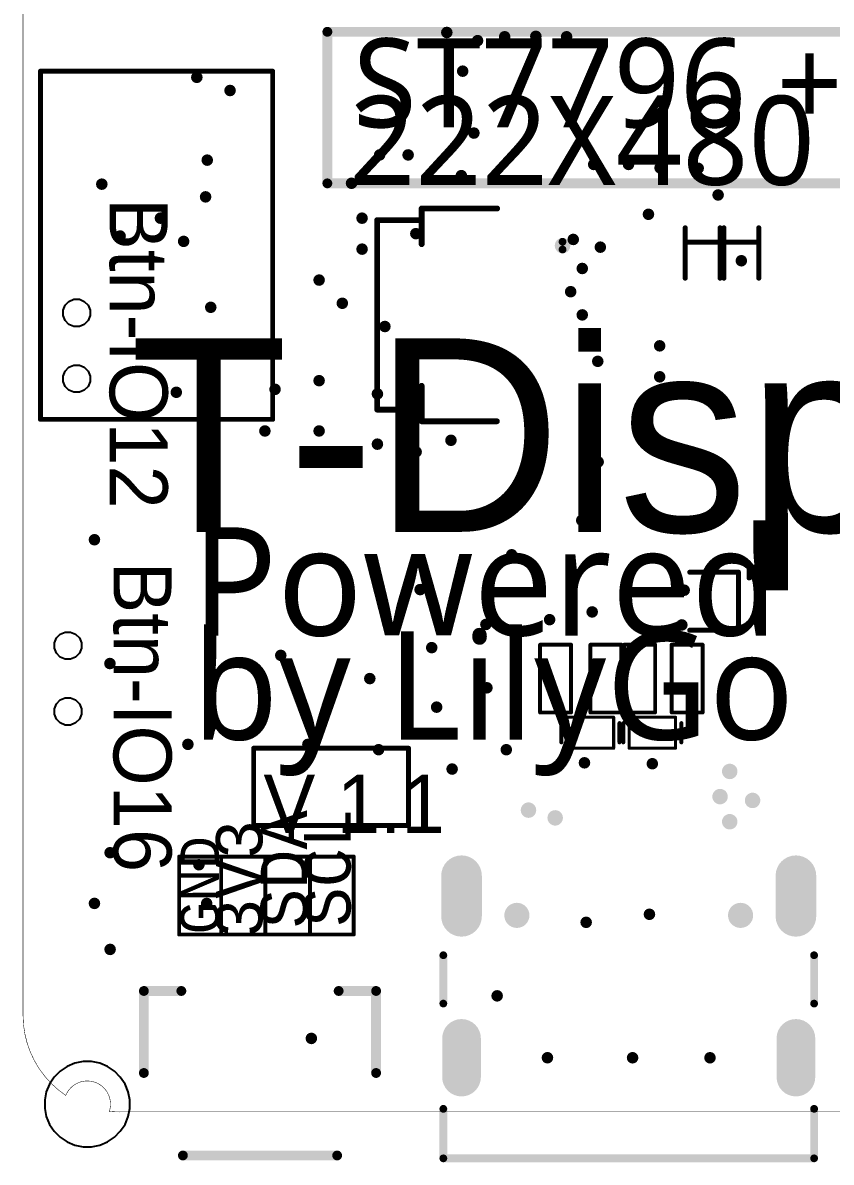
# Model space of a CAD drawing. Header units: millimetres. Extents: x -1.7 to 41.7, y -1.5 to 68.7.
# Drawn here: x -1.67 to 19.22, y -1.5 to 27.95 of the extents above; entities that cross this region are included whole.
import ezdxf

# ---------------------------------------------------------------- set-up
doc = ezdxf.new("R2010")
doc.units = ezdxf.units.MM
for name, color, linetype in [('KeepOutLayer', 6, 'Continuous'), ('MultiLayer', 9, 'Continuous'), ('PadHoleLayer', 156, 'Continuous'), ('TopOverlay', 2, 'Continuous'), ('ViaHoleLayer', 16, 'Continuous')]:
    doc.layers.add(name, color=color, linetype=linetype)
doc.styles.add('Book Antiqua', font='ANTQUAB.TTF', dxfattribs={"height": 0.2})
doc.styles.add('Comic Sans MS', font='comicbd.ttf', dxfattribs={"height": 0.2})
doc.styles.add('Consolas', font='consolab.ttf', dxfattribs={"height": 0.2})
doc.styles.add('Kristen ITC', font='ITCKRIST.TTF', dxfattribs={"height": 0.2})
doc.styles.add('Segoe Print', font='segoeprb.ttf', dxfattribs={"height": 0.2})

# ---------------------------------------------------------------- blocks, each defined once
blk = doc.blocks.new('SW_SMD_TS24CA_B_3')
at = {"layer": 'MultiLayer'}
for p, q in [((-1.203, -0.705), (-1.149, -0.576)), ((-1.149, -0.576), (-1.051, -0.478)), ((-1.051, -0.478), (-0.922, -0.424)), ((-0.922, -0.424), (-0.782, -0.424)), ((-0.782, -0.424), (-0.654, -0.478)), ((-0.654, -0.478), (-0.555, -0.576)), ((-0.555, -0.576), (-0.502, -0.705)), ((0.499, -0.705), (0.552, -0.576)), ((0.552, -0.576), (0.651, -0.478)), ((0.651, -0.478), (0.78, -0.424)), ((0.78, -0.424), (0.919, -0.424)), ((0.919, -0.424), (1.048, -0.478)), ((1.048, -0.478), (1.147, -0.576)), ((1.147, -0.576), (1.2, -0.705)), ((-1.203, -0.775), (-1.203, -0.705)), ((-1.203, -0.844), (-1.203, -0.775)), ((-1.149, -0.973), (-1.203, -0.844)), ((-0.502, -0.844), (-0.555, -0.973)), ((-0.502, -0.705), (-0.502, -0.775)), ((-0.502, -0.775), (-0.502, -0.775)), ((-0.502, -0.775), (-0.502, -0.844)), ((-0.502, -0.775), (-0.502, -0.775)), ((0.499, -0.775), (0.499, -0.705)), ((0.499, -0.844), (0.499, -0.775)), ((0.552, -0.973), (0.499, -0.844)), ((1.2, -0.844), (1.147, -0.973)), ((1.2, -0.705), (1.2, -0.775)), ((1.2, -0.775), (1.2, -0.775)), ((1.2, -0.775), (1.2, -0.844)), ((1.2, -0.775), (1.2, -0.775)), ((-1.051, -1.072), (-1.149, -0.973)), ((-0.922, -1.125), (-1.051, -1.072)), ((-0.782, -1.125), (-0.922, -1.125)), ((-0.654, -1.072), (-0.782, -1.125)), ((-0.555, -0.973), (-0.654, -1.072)), ((0.651, -1.072), (0.552, -0.973)), ((0.78, -1.125), (0.651, -1.072)), ((0.919, -1.125), (0.78, -1.125)), ((1.048, -1.072), (0.919, -1.125)), ((1.147, -0.973), (1.048, -1.072))]:
    blk.add_line(p, q, dxfattribs=at)
blk = doc.blocks.new('SW_SMD_TS24CA_B_4')
at = {"layer": 'MultiLayer'}
for p, q in [((-1.203, -0.705), (-1.149, -0.576)), ((-1.149, -0.576), (-1.051, -0.478)), ((-1.051, -0.478), (-0.922, -0.424)), ((-0.922, -0.424), (-0.782, -0.424)), ((-0.782, -0.424), (-0.654, -0.478)), ((-0.654, -0.478), (-0.555, -0.576)), ((-0.555, -0.576), (-0.502, -0.705)), ((0.499, -0.705), (0.552, -0.576)), ((0.552, -0.576), (0.651, -0.478)), ((0.651, -0.478), (0.78, -0.424)), ((0.78, -0.424), (0.919, -0.424)), ((0.919, -0.424), (1.048, -0.478)), ((1.048, -0.478), (1.147, -0.576)), ((1.147, -0.576), (1.2, -0.705)), ((-1.203, -0.775), (-1.203, -0.705)), ((-1.203, -0.844), (-1.203, -0.775)), ((-1.149, -0.973), (-1.203, -0.844)), ((-0.502, -0.844), (-0.555, -0.973)), ((-0.502, -0.705), (-0.502, -0.775)), ((-0.502, -0.775), (-0.502, -0.775)), ((-0.502, -0.775), (-0.502, -0.844)), ((-0.502, -0.775), (-0.502, -0.775)), ((0.499, -0.775), (0.499, -0.705)), ((0.499, -0.844), (0.499, -0.775)), ((0.552, -0.973), (0.499, -0.844)), ((1.2, -0.844), (1.147, -0.973)), ((1.2, -0.705), (1.2, -0.775)), ((1.2, -0.775), (1.2, -0.775)), ((1.2, -0.775), (1.2, -0.844)), ((1.2, -0.775), (1.2, -0.775)), ((-1.051, -1.072), (-1.149, -0.973)), ((-0.922, -1.125), (-1.051, -1.072)), ((-0.782, -1.125), (-0.922, -1.125)), ((-0.654, -1.072), (-0.782, -1.125)), ((-0.555, -0.973), (-0.654, -1.072)), ((0.651, -1.072), (0.552, -0.973)), ((0.78, -1.125), (0.651, -1.072)), ((0.919, -1.125), (0.78, -1.125)), ((1.048, -1.072), (0.919, -1.125)), ((1.147, -0.973), (1.048, -1.072))]:
    blk.add_line(p, q, dxfattribs=at)
blk = doc.blocks.new('SOD_523_L1_2_W0_8_LS1_6_FD_13')
at = {"layer": 'TopOverlay', "const_width": 0.13}
for points in [[(-0.65, 0.45), (0.65, 0.45)], [(0.279, 0.406), (0.279, -0.444)], [(-0.65, -0.45), (0.65, -0.45)]]:
    blk.add_lwpolyline(points, dxfattribs=at)
at = {"layer": 'TopOverlay', "const_width": 0.065}
for points in [[(-0.683, 0.45, 1), (-0.618, 0.45, 1)], [(0.247, 0.406, 1), (0.312, 0.406, 1)], [(0.618, 0.45, 1), (0.683, 0.45, 1)], [(-0.683, -0.45, 1), (-0.618, -0.45, 1)], [(0.247, -0.444, 1), (0.312, -0.444, 1)], [(0.618, -0.45, 1), (0.683, -0.45, 1)]]:
    blk.add_lwpolyline(points, format="xyb", close=True, dxfattribs=at)
blk = doc.blocks.new('SOD_523_L1_2_W0_8_LS1_6_FD_22')
at = {"layer": 'TopOverlay', "const_width": 0.13}
for points in [[(-0.65, 0.45), (0.65, 0.45)], [(0.279, 0.406), (0.279, -0.444)], [(-0.65, -0.45), (0.65, -0.45)]]:
    blk.add_lwpolyline(points, dxfattribs=at)
at = {"layer": 'TopOverlay', "const_width": 0.065}
for points in [[(-0.683, 0.45, 1), (-0.618, 0.45, 1)], [(0.247, 0.406, 1), (0.312, 0.406, 1)], [(0.618, 0.45, 1), (0.683, 0.45, 1)], [(-0.683, -0.45, 1), (-0.618, -0.45, 1)], [(0.247, -0.444, 1), (0.312, -0.444, 1)], [(0.618, -0.45, 1), (0.683, -0.45, 1)]]:
    blk.add_lwpolyline(points, format="xyb", close=True, dxfattribs=at)
blk = doc.blocks.new('SOD_323_30')
at = {"layer": 'TopOverlay', "const_width": 0.127}
for points in [[(-0.625, 0.75), (-0.625, -0.75)], [(0.635, 0.75), (-0.625, 0.75)], [(-1.2, -0.6), (-1.2, -0.9)], [(-0.9, -0.6), (-1.2, -0.75)], [(-0.9, -0.6), (-0.9, -0.9)], [(-0.9, -0.9), (-1.2, -0.75)], [(-0.9, -0.75), (-1.2, -0.75)], [(0.635, -0.75), (-0.625, -0.75)]]:
    blk.add_lwpolyline(points, dxfattribs=at)
at = {"layer": 'TopOverlay', "const_width": 0.0635}
for points in [[(-0.657, 0.75, 1), (-0.593, 0.75, 1)], [(-0.657, 0.75, 1), (-0.593, 0.75, 1)], [(0.603, 0.75, 1), (0.667, 0.75, 1)], [(-1.232, -0.6, 1), (-1.168, -0.6, 1)], [(-0.932, -0.6, 1), (-0.868, -0.6, 1)], [(-0.932, -0.6, 1), (-0.868, -0.6, 1)], [(-1.232, -0.75, 1), (-1.168, -0.75, 1)], [(-1.232, -0.75, 1), (-1.168, -0.75, 1)], [(-1.232, -0.75, 1), (-1.168, -0.75, 1)], [(-1.232, -0.9, 1), (-1.168, -0.9, 1)], [(-0.932, -0.75, 1), (-0.868, -0.75, 1)], [(-0.932, -0.9, 1), (-0.868, -0.9, 1)], [(-0.932, -0.9, 1), (-0.868, -0.9, 1)], [(-0.657, -0.75, 1), (-0.593, -0.75, 1)], [(-0.657, -0.75, 1), (-0.593, -0.75, 1)], [(0.603, -0.75, 1), (0.667, -0.75, 1)]]:
    blk.add_lwpolyline(points, format="xyb", close=True, dxfattribs=at)
blk = doc.blocks.new('SOD_882_31')
at = {"layer": 'TopOverlay'}
for points, const_width in [([(-0.75, 0.25), (-0.75, -0.25)], 0.1), ([(-0.6, 0.4), (-0.6, -0.4)], 0.08), ([(0.6, 0.4), (-0.6, 0.4)], 0.08), ([(0.6, 0.4), (0.6, -0.4)], 0.08), ([(0.75, 0.25), (0.75, -0.25)], 0.1), ([(0.6, -0.4), (-0.6, -0.4)], 0.08)]:
    blk.add_lwpolyline(points, dxfattribs=dict(at, const_width=const_width))
for points, const_width in [([(-0.775, 0.25, 1), (-0.725, 0.25, 1)], 0.05), ([(-0.62, 0.4, 1), (-0.58, 0.4, 1)], 0.04), ([(-0.62, 0.4, 1), (-0.58, 0.4, 1)], 0.04), ([(0.58, 0.4, 1), (0.62, 0.4, 1)], 0.04), ([(0.58, 0.4, 1), (0.62, 0.4, 1)], 0.04), ([(0.725, 0.25, 1), (0.775, 0.25, 1)], 0.05), ([(-0.775, -0.25, 1), (-0.725, -0.25, 1)], 0.05), ([(0.725, -0.25, 1), (0.775, -0.25, 1)], 0.05), ([(-0.62, -0.4, 1), (-0.58, -0.4, 1)], 0.04), ([(-0.62, -0.4, 1), (-0.58, -0.4, 1)], 0.04), ([(0.58, -0.4, 1), (0.62, -0.4, 1)], 0.04), ([(0.58, -0.4, 1), (0.62, -0.4, 1)], 0.04)]:
    blk.add_lwpolyline(points, format="xyb", close=True, dxfattribs=dict(at, const_width=const_width))
blk = doc.blocks.new('SOD_882_32')
at = {"layer": 'TopOverlay'}
for points, const_width in [([(-0.75, -0.25), (-0.75, 0.25)], 0.1), ([(-0.6, 0.4), (0.6, 0.4)], 0.08), ([(-0.6, -0.4), (-0.6, 0.4)], 0.08), ([(0.6, -0.4), (0.6, 0.4)], 0.08), ([(0.75, -0.25), (0.75, 0.25)], 0.1), ([(-0.6, -0.4), (0.6, -0.4)], 0.08)]:
    blk.add_lwpolyline(points, dxfattribs=dict(at, const_width=const_width))
for points, const_width in [([(-0.775, 0.25, 1), (-0.725, 0.25, 1)], 0.05), ([(-0.62, 0.4, 1), (-0.58, 0.4, 1)], 0.04), ([(-0.62, 0.4, 1), (-0.58, 0.4, 1)], 0.04), ([(0.58, 0.4, 1), (0.62, 0.4, 1)], 0.04), ([(0.58, 0.4, 1), (0.62, 0.4, 1)], 0.04), ([(0.725, 0.25, 1), (0.775, 0.25, 1)], 0.05), ([(-0.775, -0.25, 1), (-0.725, -0.25, 1)], 0.05), ([(0.725, -0.25, 1), (0.775, -0.25, 1)], 0.05), ([(-0.62, -0.4, 1), (-0.58, -0.4, 1)], 0.04), ([(-0.62, -0.4, 1), (-0.58, -0.4, 1)], 0.04), ([(0.58, -0.4, 1), (0.62, -0.4, 1)], 0.04), ([(0.58, -0.4, 1), (0.62, -0.4, 1)], 0.04)]:
    blk.add_lwpolyline(points, format="xyb", close=True, dxfattribs=dict(at, const_width=const_width))
blk = doc.blocks.new('5PIN_PA1_0_62')
at = {"layer": 'TopOverlay', "const_width": 0.127}
for points in [[(-4.5, 6), (-4.5, 0)], [(-4.5, 6), (4.5, 6)], [(4.5, 6), (4.5, 0)], [(-4.5, 0), (4.5, 0)]]:
    blk.add_lwpolyline(points, dxfattribs=at)
at = {"layer": 'TopOverlay', "const_width": 0.0635}
for points in [[(-4.532, 6, 1), (-4.468, 6, 1)], [(-4.532, 6, 1), (-4.468, 6, 1)], [(4.468, 6, 1), (4.532, 6, 1)], [(4.468, 6, 1), (4.532, 6, 1)], [(-4.532, 0, 1), (-4.468, 0, 1)], [(-4.532, 0, 1), (-4.468, 0, 1)], [(4.468, 0, 1), (4.532, 0, 1)], [(4.468, 0, 1), (4.532, 0, 1)]]:
    blk.add_lwpolyline(points, format="xyb", close=True, dxfattribs=at)
blk = doc.blocks.new('FPC_SMD_13P_P0_60_HRS_FH35C_13S_0_3SHW_63')
at = {"layer": 'TopOverlay', "const_width": 0.15}
for points in [[(-2.449, 2.599), (-2.449, 1.748)], [(-2.449, 2.599), (2.451, 2.599)], [(2.45, 2.6), (2.45, 1.7)], [(-2.45, 1.748), (-2.45, 1.45)], [(2.45, 1.7), (2.45, 1.45)], [(-2.75, 1.45), (-2.75, -0.494)], [(-2.75, 1.45), (-1.832, 1.45)], [(1.826, 1.45), (2.45, 1.45)], [(2.45, 1.45), (2.75, 1.45)], [(2.75, 1.45), (2.75, -0.499)]]:
    blk.add_lwpolyline(points, dxfattribs=at)
at = {"layer": 'TopOverlay'}
for points, const_width in [([(-2.486, 2.599, 1), (-2.411, 2.599, 1)], 0.0751), ([(-2.486, 2.599, 1), (-2.411, 2.599, 1)], 0.0751), ([(2.412, 2.6, 1), (2.488, 2.6, 1)], 0.0751), ([(2.413, 2.599, 1), (2.488, 2.599, 1)], 0.0751), ([(-2.488, 1.748, 1), (-2.412, 1.748, 1)], 0.0751), ([(-2.486, 1.748, 1), (-2.411, 1.748, 1)], 0.0751), ([(2.412, 1.7, 1), (2.488, 1.7, 1)], 0.0751), ([(2.412, 1.7, 1), (2.488, 1.7, 1)], 0.0751), ([(-2.788, 1.45, 1), (-2.712, 1.45, 1)], 0.0751), ([(-2.788, 1.45, 1), (-2.712, 1.45, 1)], 0.0751), ([(-2.488, 1.45, 1), (-2.412, 1.45, 1)], 0.0751), ([(-1.87, 1.45, 1), (-1.795, 1.45, 1)], 0.0751), ([(1.789, 1.45, 1), (1.864, 1.45, 1)], 0.0751), ([(2.412, 1.45, 1), (2.488, 1.45, 1)], 0.0751), ([(2.412, 1.45, 1), (2.488, 1.45, 1)], 0.0751), ([(2.412, 1.45, 1), (2.488, 1.45, 1)], 0.0751), ([(2.712, 1.45, 1), (2.788, 1.45, 1)], 0.0751), ([(2.712, 1.45, 1), (2.788, 1.45, 1)], 0.0751), ([(-2.788, -0.494, 1), (-2.712, -0.494, 1)], 0.0751), ([(2.712, -0.499, 1), (2.788, -0.499, 1)], 0.0751), ([(1.89, -2.19, 1), (1.69, -2.19, 1)], 0.2), ([(1.64, -2.19, 1), (1.74, -2.19, 1)], 0.1), ([(1.84, -2.19, 1), (1.94, -2.19, 1)], 0.1)]:
    blk.add_lwpolyline(points, format="xyb", close=True, dxfattribs=dict(at, const_width=const_width))
blk = doc.blocks.new('CONN_SMD_A1002WR_S_4P_71')
at = {"layer": 'TopOverlay', "const_width": 0.254}
for points in [[(-3.127, -0.794), (-3.127, 1.326)], [(-3.127, 1.326), (-2.158, 1.326)], [(1.904, 1.326), (2.872, 1.326)], [(2.872, -0.794), (2.872, 1.326)], [(-2.119, -2.926), (1.866, -2.926)]]:
    blk.add_lwpolyline(points, dxfattribs=at)
at = {"layer": 'TopOverlay', "const_width": 0.127}
for points in [[(-3.191, 1.326, 1), (-3.064, 1.326, 1)], [(-3.191, 1.326, 1), (-3.064, 1.326, 1)], [(-2.222, 1.326, 1), (-2.095, 1.326, 1)], [(1.841, 1.326, 1), (1.968, 1.326, 1)], [(2.809, 1.326, 1), (2.936, 1.326, 1)], [(2.809, 1.326, 1), (2.936, 1.326, 1)], [(-3.191, -0.794, 1), (-3.064, -0.794, 1)], [(2.809, -0.794, 1), (2.936, -0.794, 1)], [(-2.183, -2.926, 1), (-2.056, -2.926, 1)], [(1.803, -2.926, 1), (1.93, -2.926, 1)]]:
    blk.add_lwpolyline(points, format="xyb", close=True, dxfattribs=at)
blk = doc.blocks.new('RES_0402_85')
at = {"layer": 'TopOverlay', "const_width": 0.1}
for points in [[(-0.876, -0.4), (-0.876, 0.4)], [(0.876, 0.4), (-0.876, 0.4)], [(0.876, -0.4), (0.876, 0.4)], [(0.876, -0.4), (-0.876, -0.4)]]:
    blk.add_lwpolyline(points, dxfattribs=at)
at = {"layer": 'TopOverlay', "const_width": 0.05}
for points in [[(-0.901, 0.4, 1), (-0.851, 0.4, 1)], [(-0.901, 0.4, 1), (-0.851, 0.4, 1)], [(0.851, 0.4, 1), (0.901, 0.4, 1)], [(0.851, 0.4, 1), (0.901, 0.4, 1)], [(-0.901, -0.4, 1), (-0.851, -0.4, 1)], [(-0.901, -0.4, 1), (-0.851, -0.4, 1)], [(0.851, -0.4, 1), (0.901, -0.4, 1)], [(0.851, -0.4, 1), (0.901, -0.4, 1)]]:
    blk.add_lwpolyline(points, format="xyb", close=True, dxfattribs=at)
blk = doc.blocks.new('RES_0402_87')
at = {"layer": 'TopOverlay', "const_width": 0.1}
for points in [[(-0.876, 0.4), (-0.876, -0.4)], [(-0.876, 0.4), (0.876, 0.4)], [(0.876, 0.4), (0.876, -0.4)], [(-0.876, -0.4), (0.876, -0.4)]]:
    blk.add_lwpolyline(points, dxfattribs=at)
at = {"layer": 'TopOverlay', "const_width": 0.05}
for points in [[(-0.901, 0.4, 1), (-0.851, 0.4, 1)], [(-0.901, 0.4, 1), (-0.851, 0.4, 1)], [(0.851, 0.4, 1), (0.901, 0.4, 1)], [(0.851, 0.4, 1), (0.901, 0.4, 1)], [(-0.901, -0.4, 1), (-0.851, -0.4, 1)], [(-0.901, -0.4, 1), (-0.851, -0.4, 1)], [(0.851, -0.4, 1), (0.901, -0.4, 1)], [(0.851, -0.4, 1), (0.901, -0.4, 1)]]:
    blk.add_lwpolyline(points, format="xyb", close=True, dxfattribs=at)
blk = doc.blocks.new('RES_0402_89')
at = {"layer": 'TopOverlay', "const_width": 0.1}
for points in [[(-0.876, 0.4), (-0.876, -0.4)], [(-0.876, 0.4), (0.876, 0.4)], [(0.876, 0.4), (0.876, -0.4)], [(-0.876, -0.4), (0.876, -0.4)]]:
    blk.add_lwpolyline(points, dxfattribs=at)
at = {"layer": 'TopOverlay', "const_width": 0.05}
for points in [[(-0.901, 0.4, 1), (-0.851, 0.4, 1)], [(-0.901, 0.4, 1), (-0.851, 0.4, 1)], [(0.851, 0.4, 1), (0.901, 0.4, 1)], [(0.851, 0.4, 1), (0.901, 0.4, 1)], [(-0.901, -0.4, 1), (-0.851, -0.4, 1)], [(-0.901, -0.4, 1), (-0.851, -0.4, 1)], [(0.851, -0.4, 1), (0.901, -0.4, 1)], [(0.851, -0.4, 1), (0.901, -0.4, 1)]]:
    blk.add_lwpolyline(points, format="xyb", close=True, dxfattribs=at)
blk = doc.blocks.new('RES_0402_90')
at = {"layer": 'TopOverlay', "const_width": 0.1}
for points in [[(-0.876, 0.4), (-0.876, -0.4)], [(-0.876, 0.4), (0.876, 0.4)], [(0.876, 0.4), (0.876, -0.4)], [(-0.876, -0.4), (0.876, -0.4)]]:
    blk.add_lwpolyline(points, dxfattribs=at)
at = {"layer": 'TopOverlay', "const_width": 0.05}
for points in [[(-0.901, 0.4, 1), (-0.851, 0.4, 1)], [(-0.901, 0.4, 1), (-0.851, 0.4, 1)], [(0.851, 0.4, 1), (0.901, 0.4, 1)], [(0.851, 0.4, 1), (0.901, 0.4, 1)], [(-0.901, -0.4, 1), (-0.851, -0.4, 1)], [(-0.901, -0.4, 1), (-0.851, -0.4, 1)], [(0.851, -0.4, 1), (0.901, -0.4, 1)], [(0.851, -0.4, 1), (0.901, -0.4, 1)]]:
    blk.add_lwpolyline(points, format="xyb", close=True, dxfattribs=at)
blk = doc.blocks.new('USB4105_A_95')
at = {"layer": 'MultiLayer'}
h = blk.add_hatch(color=9, dxfattribs=at)
edge = h.paths.add_edge_path()
edge.add_arc((-4.32, 3.655), 0.525, 180, 360)
edge.add_line((-3.795, 3.655), (-3.795, 4.705))
edge.add_arc((-4.32, 4.705), 0.525, 0, 180)
edge.add_line((-4.845, 4.705), (-4.845, 3.655))
h = blk.add_hatch(color=9, dxfattribs=at)
edge = h.paths.add_edge_path()
edge.add_arc((4.32, 3.655), 0.525, 180, 360)
edge.add_line((4.845, 3.655), (4.845, 4.705))
edge.add_arc((4.32, 4.705), 0.525, 0, 180)
edge.add_line((3.795, 4.705), (3.795, 3.655))
h = blk.add_hatch(color=9, dxfattribs=at)
edge = h.paths.add_edge_path()
edge.add_arc((-2.89, 3.68), 0.325, 0, 360)
h = blk.add_hatch(color=9, dxfattribs=at)
edge = h.paths.add_edge_path()
edge.add_arc((2.89, 3.68), 0.325, 0, 360)
h = blk.add_hatch(color=9, dxfattribs=at)
edge = h.paths.add_edge_path()
edge.add_arc((-4.32, -0.5), 0.5, 180, 360)
edge.add_line((-3.82, -0.5), (-3.82, 0.5))
edge.add_arc((-4.32, 0.5), 0.5, 0, 180)
edge.add_line((-4.82, 0.5), (-4.82, -0.5))
h = blk.add_hatch(color=9, dxfattribs=at)
edge = h.paths.add_edge_path()
edge.add_arc((4.32, -0.5), 0.5, 180, 360)
edge.add_line((4.82, -0.5), (4.82, 0.5))
edge.add_arc((4.32, 0.5), 0.5, 0, 180)
edge.add_line((3.82, 0.5), (3.82, -0.5))
at = {"layer": 'PadHoleLayer'}
h = blk.add_hatch(color=156, dxfattribs=at)
edge = h.paths.add_edge_path()
edge.add_arc((-4.32, 3.63), 0.3, 180, 360)
edge.add_line((-4.02, 3.63), (-4.02, 4.73))
edge.add_arc((-4.32, 4.73), 0.3, 0, 180)
edge.add_line((-4.62, 4.73), (-4.62, 3.63))
h = blk.add_hatch(color=156, dxfattribs=at)
edge = h.paths.add_edge_path()
edge.add_arc((4.32, 3.63), 0.3, 180, 360)
edge.add_line((4.62, 3.63), (4.62, 4.73))
edge.add_arc((4.32, 4.73), 0.3, 0, 180)
edge.add_line((4.02, 4.73), (4.02, 3.63))
h = blk.add_hatch(color=156, dxfattribs=at)
edge = h.paths.add_edge_path()
edge.add_arc((-2.89, 3.68), 0.325, 0, 360)
h = blk.add_hatch(color=156, dxfattribs=at)
edge = h.paths.add_edge_path()
edge.add_arc((2.89, 3.68), 0.325, 0, 360)
h = blk.add_hatch(color=156, dxfattribs=at)
edge = h.paths.add_edge_path()
edge.add_arc((-4.32, -0.4), 0.3, 180, 360)
edge.add_line((-4.02, -0.4), (-4.02, 0.4))
edge.add_arc((-4.32, 0.4), 0.3, 0, 180)
edge.add_line((-4.62, 0.4), (-4.62, -0.4))
h = blk.add_hatch(color=156, dxfattribs=at)
edge = h.paths.add_edge_path()
edge.add_arc((4.32, -0.4), 0.3, 180, 360)
edge.add_line((4.62, -0.4), (4.62, 0.4))
edge.add_arc((4.32, 0.4), 0.3, 0, 180)
edge.add_line((4.02, 0.4), (4.02, -0.4))
at = {"layer": 'TopOverlay', "const_width": 0.2}
for points in [[(-4.79, 1.4), (-4.79, 2.65)], [(4.79, 1.4), (4.79, 2.65)], [(-4.79, -2.6), (-4.79, -1.32)], [(4.79, -2.6), (4.79, -1.32)], [(-4.79, -2.6), (4.79, -2.6)]]:
    blk.add_lwpolyline(points, dxfattribs=at)
at = {"layer": 'TopOverlay', "const_width": 0.1}
for points in [[(-4.84, 2.65, 1), (-4.74, 2.65, 1)], [(4.74, 2.65, 1), (4.84, 2.65, 1)], [(-4.84, 1.4, 1), (-4.74, 1.4, 1)], [(4.74, 1.4, 1), (4.84, 1.4, 1)], [(-4.84, -1.32, 1), (-4.74, -1.32, 1)], [(4.74, -1.32, 1), (4.84, -1.32, 1)], [(-4.84, -2.6, 1), (-4.74, -2.6, 1)], [(-4.84, -2.6, 1), (-4.74, -2.6, 1)], [(4.74, -2.6, 1), (4.84, -2.6, 1)], [(4.74, -2.6, 1), (4.84, -2.6, 1)]]:
    blk.add_lwpolyline(points, format="xyb", close=True, dxfattribs=at)

msp = doc.modelspace()

# ---------------------------------------------------------------- hatches: boundary and pattern name
at = {"layer": 'ViaHoleLayer'}
h = msp.add_hatch(color=16, dxfattribs=at)
edge = h.paths.add_edge_path()
edge.add_arc((9.29, 27.7), 0.15, 0, 360)
h = msp.add_hatch(color=16, dxfattribs=at)
edge = h.paths.add_edge_path()
edge.add_arc((10.785, 27.589), 0.15, 0, 360)
h = msp.add_hatch(color=16, dxfattribs=at)
edge = h.paths.add_edge_path()
edge.add_arc((11.59, 27.6), 0.15, 0, 360)
h = msp.add_hatch(color=16, dxfattribs=at)
edge = h.paths.add_edge_path()
edge.add_arc((12.385, 27.589), 0.15, 0, 360)
h = msp.add_hatch(color=16, dxfattribs=at)
edge = h.paths.add_edge_path()
edge.add_arc((10.085, 27.489), 0.15, 0, 360)
h = msp.add_hatch(color=16, dxfattribs=at)
edge = h.paths.add_edge_path()
edge.add_arc((9.7, 26.7), 0.15, 0, 360)
h = msp.add_hatch(color=16, dxfattribs=at)
edge = h.paths.add_edge_path()
edge.add_arc((2.83, 26.54), 0.15, 0, 360)
h = msp.add_hatch(color=16, dxfattribs=at)
edge = h.paths.add_edge_path()
edge.add_arc((3.69, 26.2), 0.15, 0, 360)
h = msp.add_hatch(color=16, dxfattribs=at)
edge = h.paths.add_edge_path()
edge.add_arc((9.99, 25.1), 0.15, 0, 360)
h = msp.add_hatch(color=16, dxfattribs=at)
edge = h.paths.add_edge_path()
edge.add_arc((3.1, 24.4), 0.15, 0, 360)
h = msp.add_hatch(color=16, dxfattribs=at)
edge = h.paths.add_edge_path()
edge.add_arc((7.555, 24.535), 0.15, 0, 360)
h = msp.add_hatch(color=16, dxfattribs=at)
edge = h.paths.add_edge_path()
edge.add_arc((8.29, 24.535), 0.15, 0, 360)
h = msp.add_hatch(color=16, dxfattribs=at)
edge = h.paths.add_edge_path()
edge.add_arc((9.665, 24), 0.15, 0, 360)
h = msp.add_hatch(color=16, dxfattribs=at)
edge = h.paths.add_edge_path()
edge.add_arc((13.085, 24.289), 0.15, 0, 360)
h = msp.add_hatch(color=16, dxfattribs=at)
edge = h.paths.add_edge_path()
edge.add_arc((13.985, 24.289), 0.15, 0, 360)
h = msp.add_hatch(color=16, dxfattribs=at)
edge = h.paths.add_edge_path()
edge.add_arc((14.8, 24.2), 0.15, 0, 360)
h = msp.add_hatch(color=16, dxfattribs=at)
edge = h.paths.add_edge_path()
edge.add_arc((15.785, 24.189), 0.15, 0, 360)
h = msp.add_hatch(color=16, dxfattribs=at)
edge = h.paths.add_edge_path()
edge.add_arc((0.375, 23.779), 0.15, 0, 360)
h = msp.add_hatch(color=16, dxfattribs=at)
edge = h.paths.add_edge_path()
edge.add_arc((6.828, 23.802), 0.15, 0, 360)
h = msp.add_hatch(color=16, dxfattribs=at)
edge = h.paths.add_edge_path()
edge.add_arc((3.057, 23.451), 0.15, 0, 360)
h = msp.add_hatch(color=16, dxfattribs=at)
edge = h.paths.add_edge_path()
edge.add_arc((16.3, 23.5), 0.15, 0, 360)
h = msp.add_hatch(color=16, dxfattribs=at)
edge = h.paths.add_edge_path()
edge.add_arc((1.89, 22.9), 0.15, 0, 360)
h = msp.add_hatch(color=16, dxfattribs=at)
edge = h.paths.add_edge_path()
edge.add_arc((7.1, 22.9), 0.15, 0, 360)
h = msp.add_hatch(color=16, dxfattribs=at)
edge = h.paths.add_edge_path()
edge.add_arc((14.5, 23), 0.15, 0, 360)
h = msp.add_hatch(color=16, dxfattribs=at)
edge = h.paths.add_edge_path()
edge.add_arc((0.848, 22.439), 0.15, 0, 360)
h = msp.add_hatch(color=16, dxfattribs=at)
edge = h.paths.add_edge_path()
edge.add_arc((2.49, 22.3), 0.15, 0, 360)
h = msp.add_hatch(color=16, dxfattribs=at)
edge = h.paths.add_edge_path()
edge.add_arc((8.49, 22.5), 0.15, 0, 360)
h = msp.add_hatch(color=16, dxfattribs=at)
edge = h.paths.add_edge_path()
edge.add_arc((12.557, 22.351), 0.15, 0, 360)
h = msp.add_hatch(color=16, dxfattribs=at)
edge = h.paths.add_edge_path()
edge.add_arc((7.1, 22.1), 0.15, 0, 360)
h = msp.add_hatch(color=16, dxfattribs=at)
edge = h.paths.add_edge_path()
edge.add_arc((13.257, 22.151), 0.15, 0, 360)
h = msp.add_hatch(color=16, dxfattribs=at)
edge = h.paths.add_edge_path()
edge.add_arc((16.9, 21.8), 0.15, 0, 360)
h = msp.add_hatch(color=16, dxfattribs=at)
edge = h.paths.add_edge_path()
edge.add_arc((12.79, 21.6), 0.15, 0, 360)
h = msp.add_hatch(color=16, dxfattribs=at)
edge = h.paths.add_edge_path()
edge.add_arc((5.99, 21.3), 0.15, 0, 360)
h = msp.add_hatch(color=16, dxfattribs=at)
edge = h.paths.add_edge_path()
edge.add_arc((12.49, 21), 0.15, 0, 360)
h = msp.add_hatch(color=16, dxfattribs=at)
edge = h.paths.add_edge_path()
edge.add_arc((3.19, 20.596), 0.15, 0, 360)
h = msp.add_hatch(color=16, dxfattribs=at)
edge = h.paths.add_edge_path()
edge.add_arc((6.59, 20.7), 0.15, 0, 360)
h = msp.add_hatch(color=16, dxfattribs=at)
edge = h.paths.add_edge_path()
edge.add_arc((12.79, 20.4), 0.15, 0, 360)
h = msp.add_hatch(color=16, dxfattribs=at)
edge = h.paths.add_edge_path()
edge.add_arc((7.69, 20.1), 0.15, 0, 360)
h = msp.add_hatch(color=16, dxfattribs=at)
edge = h.paths.add_edge_path()
edge.add_arc((14.79, 19.6), 0.15, 0, 360)
h = msp.add_hatch(color=16, dxfattribs=at)
edge = h.paths.add_edge_path()
edge.add_arc((13.19, 19.2), 0.15, 0, 360)
h = msp.add_hatch(color=16, dxfattribs=at)
edge = h.paths.add_edge_path()
edge.add_arc((5.99, 18.7), 0.15, 0, 360)
h = msp.add_hatch(color=16, dxfattribs=at)
edge = h.paths.add_edge_path()
edge.add_arc((14.79, 18.8), 0.15, 0, 360)
h = msp.add_hatch(color=16, dxfattribs=at)
edge = h.paths.add_edge_path()
edge.add_arc((4.852, 18.476), 0.15, 0, 360)
h = msp.add_hatch(color=16, dxfattribs=at)
edge = h.paths.add_edge_path()
edge.add_arc((2.3, 18.4), 0.15, 0, 360)
h = msp.add_hatch(color=16, dxfattribs=at)
edge = h.paths.add_edge_path()
edge.add_arc((7.497, 18.359), 0.15, 0, 360)
h = msp.add_hatch(color=16, dxfattribs=at)
edge = h.paths.add_edge_path()
edge.add_arc((8.5, 17.9), 0.15, 0, 360)
h = msp.add_hatch(color=16, dxfattribs=at)
edge = h.paths.add_edge_path()
edge.add_arc((4.59, 17.4), 0.15, 0, 360)
h = msp.add_hatch(color=16, dxfattribs=at)
edge = h.paths.add_edge_path()
edge.add_arc((5.99, 17.4), 0.15, 0, 360)
h = msp.add_hatch(color=16, dxfattribs=at)
edge = h.paths.add_edge_path()
edge.add_arc((7.497, 17.059), 0.15, 0, 360)
h = msp.add_hatch(color=16, dxfattribs=at)
edge = h.paths.add_edge_path()
edge.add_arc((9.397, 17.159), 0.15, 0, 360)
h = msp.add_hatch(color=16, dxfattribs=at)
edge = h.paths.add_edge_path()
edge.add_arc((8.497, 16.859), 0.15, 0, 360)
h = msp.add_hatch(color=16, dxfattribs=at)
edge = h.paths.add_edge_path()
edge.add_arc((13.2, 16.6), 0.15, 0, 360)
h = msp.add_hatch(color=16, dxfattribs=at)
edge = h.paths.add_edge_path()
edge.add_arc((12.776, 15.09), 0.15, 0, 360)
h = msp.add_hatch(color=16, dxfattribs=at)
edge = h.paths.add_edge_path()
edge.add_arc((0.185, 14.589), 0.15, 0, 360)
h = msp.add_hatch(color=16, dxfattribs=at)
edge = h.paths.add_edge_path()
edge.add_arc((10.966, 14.2), 0.15, 0, 360)
h = msp.add_hatch(color=16, dxfattribs=at)
edge = h.paths.add_edge_path()
edge.add_arc((8.6, 13.3), 0.15, 0, 360)
h = msp.add_hatch(color=16, dxfattribs=at)
edge = h.paths.add_edge_path()
edge.add_arc((15.424, 13.284), 0.15, 0, 360)
h = msp.add_hatch(color=16, dxfattribs=at)
edge = h.paths.add_edge_path()
edge.add_arc((11.946, 12.523), 0.15, 0, 360)
h = msp.add_hatch(color=16, dxfattribs=at)
edge = h.paths.add_edge_path()
edge.add_arc((13.046, 12.723), 0.15, 0, 360)
h = msp.add_hatch(color=16, dxfattribs=at)
edge = h.paths.add_edge_path()
edge.add_arc((10.3, 12.4), 0.15, 0, 360)
h = msp.add_hatch(color=16, dxfattribs=at)
edge = h.paths.add_edge_path()
edge.add_arc((15.362, 12.387), 0.15, 0, 360)
h = msp.add_hatch(color=16, dxfattribs=at)
edge = h.paths.add_edge_path()
edge.add_arc((8.9, 11.8), 0.15, 0, 360)
h = msp.add_hatch(color=16, dxfattribs=at)
edge = h.paths.add_edge_path()
edge.add_arc((0.585, 11.389), 0.15, 0, 360)
h = msp.add_hatch(color=16, dxfattribs=at)
edge = h.paths.add_edge_path()
edge.add_arc((5, 11.6), 0.15, 0, 360)
h = msp.add_hatch(color=16, dxfattribs=at)
edge = h.paths.add_edge_path()
edge.add_arc((7.3, 11), 0.15, 0, 360)
h = msp.add_hatch(color=16, dxfattribs=at)
edge = h.paths.add_edge_path()
edge.add_arc((10.327, 10.762), 0.15, 0, 360)
h = msp.add_hatch(color=16, dxfattribs=at)
edge = h.paths.add_edge_path()
edge.add_arc((9.027, 10.262), 0.15, 0, 360)
h = msp.add_hatch(color=16, dxfattribs=at)
edge = h.paths.add_edge_path()
edge.add_arc((2.6, 9.3), 0.15, 0, 360)
h = msp.add_hatch(color=16, dxfattribs=at)
edge = h.paths.add_edge_path()
edge.add_arc((5.7, 9.3), 0.15, 0, 360)
h = msp.add_hatch(color=16, dxfattribs=at)
edge = h.paths.add_edge_path()
edge.add_arc((7.527, 9.162), 0.15, 0, 360)
h = msp.add_hatch(color=16, dxfattribs=at)
edge = h.paths.add_edge_path()
edge.add_arc((10.827, 9.162), 0.15, 0, 360)
h = msp.add_hatch(color=16, dxfattribs=at)
edge = h.paths.add_edge_path()
edge.add_arc((12.846, 8.823), 0.15, 0, 360)
h = msp.add_hatch(color=16, dxfattribs=at)
edge = h.paths.add_edge_path()
edge.add_arc((14.6, 8.8), 0.15, 0, 360)
h = msp.add_hatch(color=16, dxfattribs=at)
edge = h.paths.add_edge_path()
edge.add_arc((9.427, 8.662), 0.15, 0, 360)
h = msp.add_hatch(color=16, dxfattribs=at)
edge = h.paths.add_edge_path()
edge.add_arc((16.6, 8.6), 0.2, 0, 360)
h = msp.add_hatch(color=16, dxfattribs=at)
edge = h.paths.add_edge_path()
edge.add_arc((16.35, 7.95), 0.2, 0, 360)
h = msp.add_hatch(color=16, dxfattribs=at)
edge = h.paths.add_edge_path()
edge.add_arc((17.19, 7.851), 0.2, 0, 360)
h = msp.add_hatch(color=16, dxfattribs=at)
edge = h.paths.add_edge_path()
edge.add_arc((11.4, 7.6), 0.2, 0, 360)
h = msp.add_hatch(color=16, dxfattribs=at)
edge = h.paths.add_edge_path()
edge.add_arc((12.09, 7.4), 0.2, 0, 360)
h = msp.add_hatch(color=16, dxfattribs=at)
edge = h.paths.add_edge_path()
edge.add_arc((16.6, 7.3), 0.2, 0, 360)
h = msp.add_hatch(color=16, dxfattribs=at)
edge = h.paths.add_edge_path()
edge.add_arc((0.59, 6.5), 0.15, 0, 360)
h = msp.add_hatch(color=16, dxfattribs=at)
edge = h.paths.add_edge_path()
edge.add_arc((2.885, 6.189), 0.15, 0, 360)
h = msp.add_hatch(color=16, dxfattribs=at)
edge = h.paths.add_edge_path()
edge.add_arc((0.185, 5.189), 0.15, 0, 360)
h = msp.add_hatch(color=16, dxfattribs=at)
edge = h.paths.add_edge_path()
edge.add_arc((3.085, 5.189), 0.15, 0, 360)
h = msp.add_hatch(color=16, dxfattribs=at)
edge = h.paths.add_edge_path()
edge.add_arc((14.525, 4.908), 0.15, 0, 360)
h = msp.add_hatch(color=16, dxfattribs=at)
edge = h.paths.add_edge_path()
edge.add_arc((12.89, 4.7), 0.15, 0, 360)
h = msp.add_hatch(color=16, dxfattribs=at)
edge = h.paths.add_edge_path()
edge.add_arc((0.59, 4), 0.15, 0, 360)
h = msp.add_hatch(color=16, dxfattribs=at)
edge = h.paths.add_edge_path()
edge.add_arc((10.59, 2.8), 0.15, 0, 360)
h = msp.add_hatch(color=16, dxfattribs=at)
edge = h.paths.add_edge_path()
edge.add_arc((5.79, 1.7), 0.15, 0, 360)
h = msp.add_hatch(color=16, dxfattribs=at)
edge = h.paths.add_edge_path()
edge.add_arc((11.89, 1.2), 0.15, 0, 360)
h = msp.add_hatch(color=16, dxfattribs=at)
edge = h.paths.add_edge_path()
edge.add_arc((14.09, 1.2), 0.15, 0, 360)
h = msp.add_hatch(color=16, dxfattribs=at)
edge = h.paths.add_edge_path()
edge.add_arc((16.09, 1.2), 0.15, 0, 360)

# ---------------------------------------------------------------- linework, layer by layer
at = {"layer": 'KeepOutLayer', "const_width": 0.0127}
for points in [[(-1.66, 2.3), (-1.66, 66.2)], [(0.84, -0.2), (27.14, -0.2)]]:
    msp.add_lwpolyline(points, dxfattribs=at)
at = {"layer": 'KeepOutLayer', "const_width": 0.00635}
for points in [[(-1.663, 2.3, 1), (-1.656, 2.3, 1)], [(-1.663, 2.3, 1), (-1.656, 2.3, 1)], [(-0.559, 0.226, 1), (-0.553, 0.226, 1)], [(-0.559, 0.226, 1), (-0.553, 0.226, 1)], [(0.567, -0.185, 1), (0.574, -0.185, 1)], [(0.567, -0.185, 1), (0.574, -0.185, 1)], [(0.837, -0.2, 1), (0.844, -0.2, 1)], [(0.837, -0.2, 1), (0.844, -0.2, 1)]]:
    msp.add_lwpolyline(points, format="xyb", close=True, dxfattribs=at)
at = {"layer": 'KeepOutLayer', "const_width": 0.0127}
for points in [[(-0.556, 0.226, -0.24957), (-1.66, 2.3)], [(-0.556, 0.226, -0.964501), (0.571, -0.185)], [(0.84, -0.2, -0.027029), (0.571, -0.185)]]:
    msp.add_lwpolyline(points, format="xyb", dxfattribs=at)
at = {"layer": 'MultiLayer'}
for p, q in [((-0.521, 0.975), (-0.701, 0.854)), ((-0.321, 1.058), (-0.521, 0.975)), ((-0.108, 1.1), (-0.321, 1.058)), ((0, 1.1), (-0.108, 1.1)), ((0.108, 1.1), (0, 1.1)), ((0.321, 1.058), (0.108, 1.1)), ((0.521, 0.975), (0.321, 1.058)), ((0.701, 0.854), (0.521, 0.975)), ((-0.854, 0.701), (-0.975, 0.521)), ((-0.701, 0.854), (-0.854, 0.701)), ((0.854, 0.701), (0.701, 0.854)), ((0.975, 0.521), (0.854, 0.701)), ((-1.058, 0.321), (-1.1, 0.108)), ((-0.975, 0.521), (-1.058, 0.321)), ((1.058, 0.321), (0.975, 0.521)), ((1.1, 0.108), (1.058, 0.321)), ((-1.1, 0.108), (-1.1, 0)), ((-1.1, 0), (-1.1, 0)), ((-1.1, 0), (-1.1, -0.108)), ((1.1, 0), (1.1, 0.108)), ((1.1, -0.108), (1.1, 0)), ((-1.1, -0.108), (-1.058, -0.321)), ((1.058, -0.321), (1.1, -0.108)), ((-1.058, -0.321), (-0.975, -0.521)), ((-0.975, -0.521), (-0.854, -0.701)), ((0.854, -0.701), (0.975, -0.521)), ((0.975, -0.521), (1.058, -0.321)), ((-0.854, -0.701), (-0.701, -0.854)), ((-0.701, -0.854), (-0.521, -0.975)), ((0.521, -0.975), (0.701, -0.854)), ((0.701, -0.854), (0.854, -0.701)), ((-0.521, -0.975), (-0.321, -1.058)), ((-0.321, -1.058), (-0.108, -1.1)), ((-0.108, -1.1), (0, -1.1)), ((0, -1.1), (0.108, -1.1)), ((0.108, -1.1), (0.321, -1.058)), ((0.321, -1.058), (0.521, -0.975))]:
    msp.add_line(p, q, dxfattribs=at)
at = {"layer": 'TopOverlay'}
for points, const_width in [([(6.203, 27.717), (23.1, 27.717)], 0.254), ([(6.203, 23.8), (6.203, 27.717)], 0.254), ([(6.203, 23.8), (23.1, 23.8)], 0.254), ([(4.3, 7.2), (4.3, 9.2)], 0.127), ([(4.3, 9.2), (8.3, 9.2)], 0.127), ([(8.3, 7.2), (8.3, 9.2)], 0.127), ([(4.3, 7.2), (8.3, 7.2)], 0.127), ([(2.373, 4.384), (2.373, 6.399)], 0.1), ([(2.373, 6.399), (6.885, 6.399)], 0.1), ([(3.459, 4.417), (3.459, 6.365)], 0.1), ([(4.601, 4.417), (4.601, 6.34)], 0.1), ([(5.757, 4.384), (5.757, 6.308)], 0.1), ([(6.885, 4.384), (6.885, 6.399)], 0.1), ([(2.373, 4.384), (6.885, 4.384)], 0.1)]:
    msp.add_lwpolyline(points, dxfattribs=dict(at, const_width=const_width))
for points, const_width in [([(6.14, 27.717, 1), (6.267, 27.717, 1)], 0.127), ([(6.14, 27.717, 1), (6.267, 27.717, 1)], 0.127), ([(6.14, 23.8, 1), (6.267, 23.8, 1)], 0.127), ([(6.14, 23.8, 1), (6.267, 23.8, 1)], 0.127), ([(4.268, 9.2, 1), (4.332, 9.2, 1)], 0.0635), ([(4.268, 9.2, 1), (4.332, 9.2, 1)], 0.0635), ([(8.268, 9.2, 1), (8.332, 9.2, 1)], 0.0635), ([(8.268, 9.2, 1), (8.332, 9.2, 1)], 0.0635), ([(4.268, 7.2, 1), (4.332, 7.2, 1)], 0.0635), ([(4.268, 7.2, 1), (4.332, 7.2, 1)], 0.0635), ([(8.268, 7.2, 1), (8.332, 7.2, 1)], 0.0635), ([(8.268, 7.2, 1), (8.332, 7.2, 1)], 0.0635), ([(2.348, 6.399, 1), (2.398, 6.399, 1)], 0.05), ([(2.348, 6.399, 1), (2.398, 6.399, 1)], 0.05), ([(3.434, 6.365, 1), (3.484, 6.365, 1)], 0.05), ([(4.576, 6.34, 1), (4.626, 6.34, 1)], 0.05), ([(5.732, 6.308, 1), (5.782, 6.308, 1)], 0.05), ([(6.86, 6.399, 1), (6.91, 6.399, 1)], 0.05), ([(6.86, 6.399, 1), (6.91, 6.399, 1)], 0.05), ([(2.348, 4.384, 1), (2.398, 4.384, 1)], 0.05), ([(2.348, 4.384, 1), (2.398, 4.384, 1)], 0.05), ([(3.434, 4.417, 1), (3.484, 4.417, 1)], 0.05), ([(4.576, 4.417, 1), (4.626, 4.417, 1)], 0.05), ([(5.732, 4.384, 1), (5.782, 4.384, 1)], 0.05), ([(6.86, 4.384, 1), (6.91, 4.384, 1)], 0.05), ([(6.86, 4.384, 1), (6.91, 4.384, 1)], 0.05)]:
    msp.add_lwpolyline(points, format="xyb", close=True, dxfattribs=dict(at, const_width=const_width))

# ---------------------------------------------------------------- block references
for name, p, rotation in [('5PIN_PA1_0_62', (4.79, 22.2), 90), ('FPC_SMD_13P_P0_60_HRS_FH35C_13S_0_3SHW_63', (10.09, 20.4), 90), ('SOD_523_L1_2_W0_8_LS1_6_FD_13', (15.9, 22), 90), ('SOD_523_L1_2_W0_8_LS1_6_FD_22', (16.9, 22), 90), ('SW_SMD_TS24CA_B_4', (0.5, 19.6), 270), ('SOD_323_30', (16.2, 13), 180), ('SW_SMD_TS24CA_B_3', (0.275, 11), 270), ('RES_0402_87', (12.1, 11), 90), ('RES_0402_89', (13.4, 11), 90), ('RES_0402_90', (14.272, 11), 90), ('RES_0402_85', (15.5, 11), 270), ('SOD_882_31', (14.6, 9.6), 180)]:
    msp.add_blockref(name, p, dxfattribs=dict(rotation=rotation))
for name, p in [('SOD_882_32', (13, 9.6)), ('USB4105_A_95', (13.99, 1.2)), ('CONN_SMD_A1002WR_S_4P_71', (4.59, 1.6))]:
    msp.add_blockref(name, p)

# ---------------------------------------------------------------- texts
for s, height, rotation, style, p in [('ST7796 + CST226SE', 2.3, 360, 'Segoe Print', (6.864, 25.247)), ('222X480', 2.3, 360, 'Segoe Print', (6.764, 23.761)), ('Btn-IO12', 1.5, 270, 'Comic Sans MS', (0.578, 23.419)), ('T-Display-Pro', 5, 360, 'Kristen ITC', (1.1, 14.793)), ('Powered', 2.8, 360, 'Segoe Print', (2.702, 12.112)), ('Btn-IO16', 1.5, 270, 'Comic Sans MS', (0.678, 14.026)), ('by LilyGo', 2.8, 360, 'Segoe Print', (2.702, 9.422)), ('V 1.1', 1.5, 360, 'Book Antiqua', (4.553, 7.013)), ('SDA', 1.2, 90, 'Consolas', (5.68, 4.549)), ('SCL', 1.2, 90, 'Consolas', (6.804, 4.59)), ('3V3', 1.2, 90, 'Consolas', (4.526, 4.296)), ('GND', 1, 90, 'Consolas', (3.405, 4.387))]:
    msp.add_text(s, height=height, rotation=rotation, dxfattribs=dict(at, style=style)).set_placement(p)

doc.saveas('drawing.dxf')
